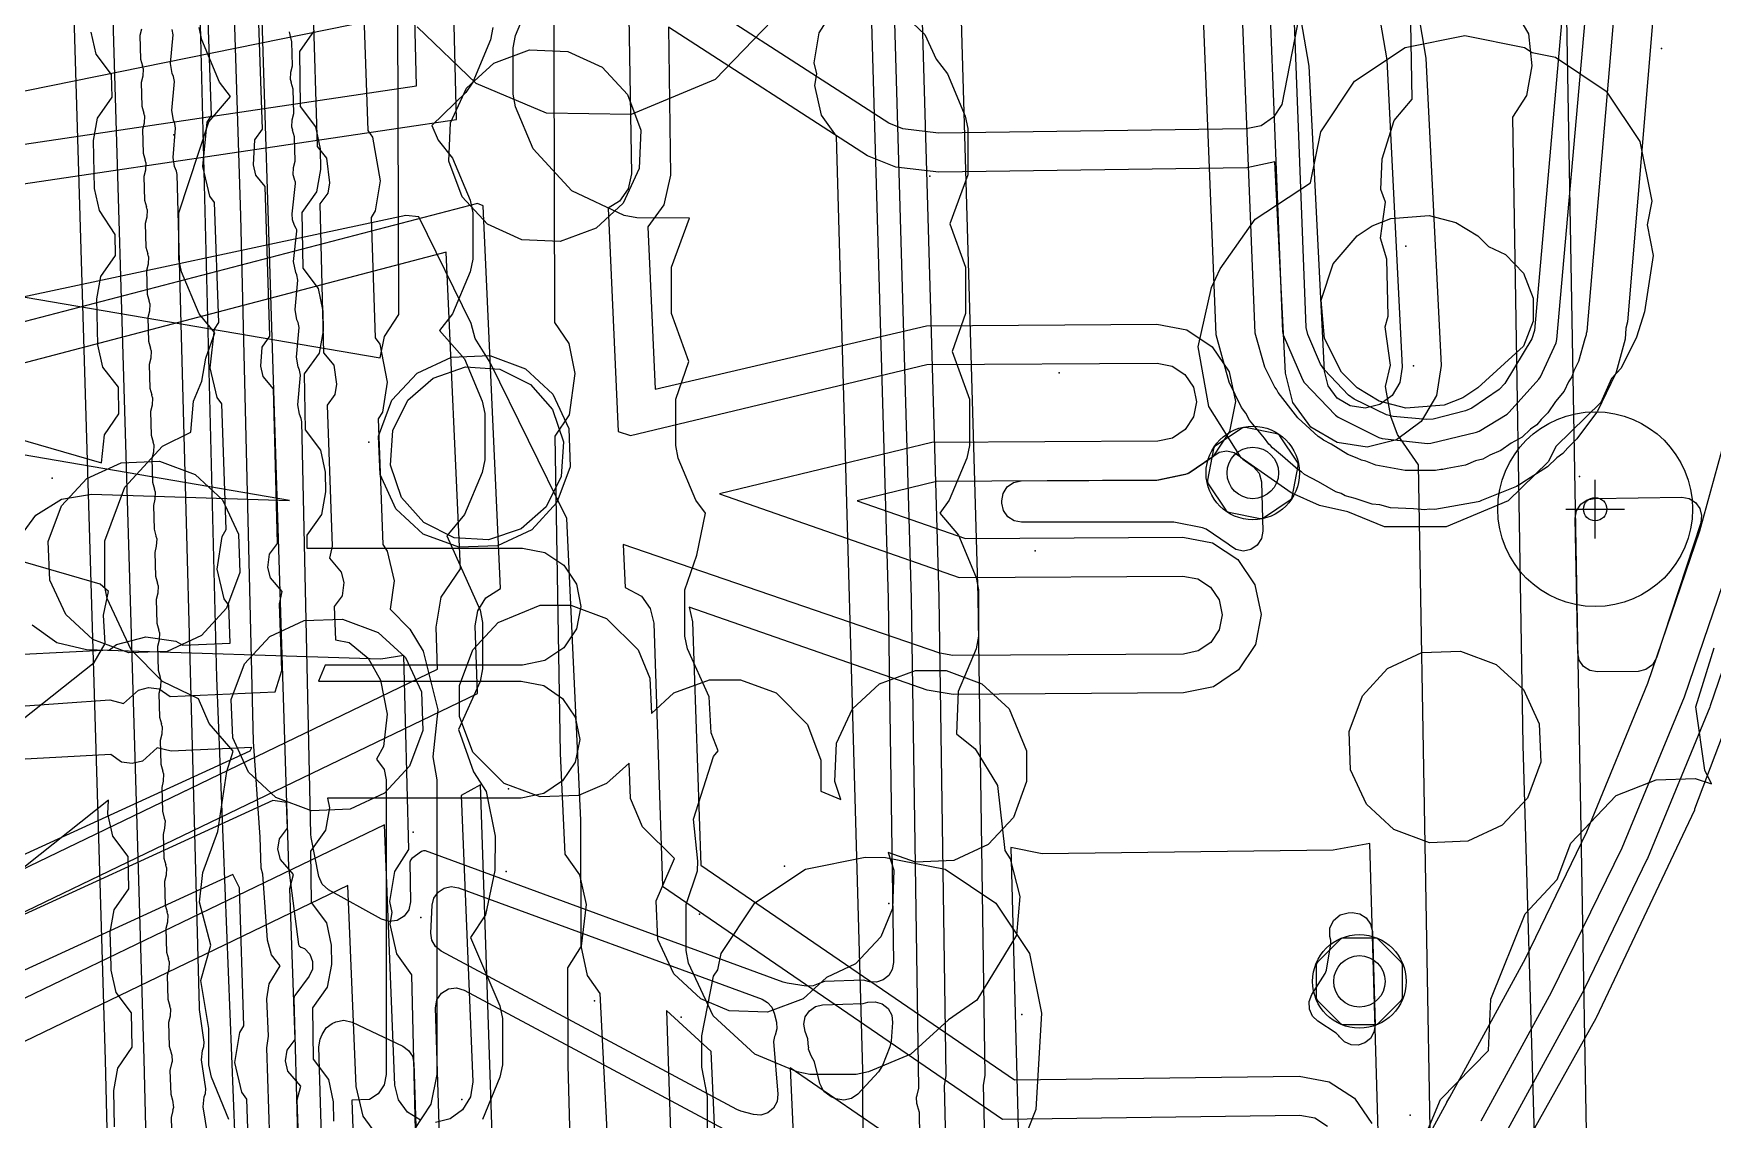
# Model space of a CAD drawing. Header units: metres. Extents: x 17722 to 17999, y 13535 to 15917.
# Drawn here: x 17768.17 to 17811.25, y 15034.01 to 15061.88 of the extents above; entities that cross this region are included whole.
import ezdxf

# ---------------------------------------------------------------- set-up
doc = ezdxf.new("R2010")
doc.units = ezdxf.units.M
for name, color, linetype in [('AI_GREENING_ALLOWED_ZONE', 4, 'Continuous'), ('AI_GREENING_EXCLUSIONS', 1, 'Continuous'), ('AI_GREENING_LAWN', 82, 'Continuous'), ('AI_GREENING_REJECTED', 6, 'Continuous'), ('AI_GREENING_SHRUBS', 92, 'Continuous'), ('AI_GREENING_TREES', 3, 'Continuous')]:
    doc.layers.add(name, color=color, linetype=linetype)

# ---------------------------------------------------------------- blocks, each defined once
blk = doc.blocks.new('AI_TREE')
for p, q in [((0, -0.3), (0, 0.3)), ((-0.3, 0), (0.3, 0))]:
    blk.add_line(p, q)
for radius in [1, 0.12]:
    blk.add_circle((0, 0), radius)
blk = doc.blocks.new('AI_SHRUB')
for radius in [1, 0.55]:
    blk.add_circle((0, 0), radius)

msp = doc.modelspace()

# ---------------------------------------------------------------- linework, layer by layer
at = {"layer": 'AI_GREENING_ALLOWED_ZONE'}
for points in [[(17799.713, 15049.108), (17799.679, 15048.914), (17799.572, 15048.748), (17799.41, 15048.637), (17799.217, 15048.596), (17799.024, 15048.634), (17798.86, 15048.743), (17798.827, 15048.776), (17798.26, 15049.154), (17798.171, 15049.191), (17797.478, 15049.329), (17797.429, 15049.334), (17793.519, 15049.334), (17793.331, 15049.371), (17793.17, 15049.476), (17793.061, 15049.634), (17793.02, 15049.821), (17793.018, 15049.883), (17793.052, 15050.077), (17793.159, 15050.243), (17793.321, 15050.355), (17793.515, 15050.396), (17797, 15050.418), (17797.048, 15050.423), (17797.74, 15050.565), (17797.829, 15050.602), (17798.394, 15050.985), (17798.43, 15051.021), (17798.595, 15051.132), (17798.79, 15051.169), (17798.984, 15051.128), (17799.147, 15051.014), (17799.203, 15050.956), (17799.472, 15050.767), (17799.625, 15050.593), (17799.684, 15050.369), (17799.713, 15049.108)], [(17810.473, 15049.976), (17810.659, 15049.943), (17810.819, 15049.843), (17810.931, 15049.691), (17810.978, 15049.508), (17810.954, 15049.32), (17809.815, 15045.851), (17809.713, 15045.674), (17809.547, 15045.552), (17809.347, 15045.507), (17808.303, 15045.494), (17808.111, 15045.529), (17807.948, 15045.635), (17807.837, 15045.795), (17807.796, 15045.985), (17807.735, 15049.438), (17807.77, 15049.63), (17807.876, 15049.795), (17808.037, 15049.906), (17808.229, 15049.947), (17810.473, 15049.976)], [(17801.129, 15036.527), (17800.991, 15036.661), (17800.913, 15036.838), (17800.909, 15037.031), (17800.977, 15037.211), (17801.316, 15037.753), (17801.35, 15037.843), (17801.462, 15038.516), (17801.459, 15038.613), (17801.439, 15038.7), (17801.437, 15038.919), (17801.529, 15039.117), (17801.697, 15039.257), (17801.909, 15039.312), (17802.01, 15039.316), (17802.203, 15039.284), (17802.369, 15039.181), (17802.483, 15039.021), (17802.527, 15038.831), (17802.597, 15036.425), (17802.569, 15036.244), (17802.478, 15036.086), (17802.336, 15035.971), (17802.163, 15035.914), (17801.981, 15035.924), (17801.814, 15035.998), (17801.685, 15036.127), (17801.664, 15036.157), (17801.595, 15036.225), (17801.129, 15036.527)]]:
    msp.add_lwpolyline(points, close=True, dxfattribs=at)
at = {"layer": 'AI_GREENING_EXCLUSIONS'}
for points in [[(17771.489, 15016.006), (17771.011, 15035.558), (17769.764, 15077.173), (17769.83, 15077.558), (17769.844, 15077.582), (17769.379, 15092.38)], [(17770.489, 15015.977), (17770.011, 15035.528), (17768.765, 15077.145), (17768.843, 15077.572), (17768.381, 15092.29)], [(17807.092, 15086.029), (17808.063, 15030.782)], [(17807.092, 15086.029), (17808.063, 15030.782)], [(17754.992, 15057.117), (17778, 15060.533), (17777.937, 15062.969), (17777.236, 15063.406), (17776.797, 15064.051), (17776.638, 15064.815), (17776.631, 15070.552), (17773.452, 15076.429), (17773.222, 15077.175), (17772.908, 15085.24)], [(17755.062, 15056.116), (17779.022, 15059.674), (17778.916, 15063.821), (17778.263, 15063.906), (17777.937, 15064.119), (17777.717, 15064.442), (17777.638, 15064.824), (17777.585, 15070.891), (17774.331, 15076.905), (17774.216, 15077.278), (17773.907, 15085.279)], [(17805.73, 15083.731), (17805.999, 15067.346), (17806.372, 15066.808), (17806.537, 15066.045), (17806.402, 15064.981), (17806.047, 15064.429), (17806.076, 15062.651), (17806.537, 15061.867), (17806.619, 15061.053), (17806.48, 15060.287), (17806.124, 15059.734), (17806.39, 15043.614), (17806.689, 15033.299)], [(17771.688, 15082.576), (17772.374, 15064.852), (17772.863, 15045.338), (17773.548, 15028.098)], [(17804.062, 15030.832), (17803.711, 15050.806), (17803.174, 15051.583), (17802.997, 15052.05), (17802.867, 15052.82), (17802.993, 15053.365), (17802.857, 15054.352), (17802.935, 15054.624), (17802.896, 15056.086), (17802.736, 15056.623), (17802.861, 15057.548), (17802.741, 15057.878), (17802.776, 15058.658), (17803.089, 15059.648), (17803.545, 15060.192), (17803.151, 15082.622)], [(17804.062, 15030.832), (17803.711, 15050.806), (17803.174, 15051.583), (17802.997, 15052.05), (17802.867, 15052.82), (17802.993, 15053.365), (17802.857, 15054.352), (17802.935, 15054.624), (17802.896, 15056.086), (17802.736, 15056.623), (17802.861, 15057.548), (17802.741, 15057.878), (17802.776, 15058.658), (17803.089, 15059.648), (17803.545, 15060.192), (17803.151, 15082.622)], [(17774.256, 15032.7), (17774.157, 15035.844), (17774.198, 15036.141), (17774.151, 15037.104), (17774.216, 15037.489), (17774.498, 15037.951), (17774.278, 15038.234), (17774.175, 15038.61), (17774.055, 15040.303), (17774.012, 15040.46), (17773.987, 15041.256), (17773.812, 15043.71), (17773.486, 15057.199), (17773.147, 15067.992), (17772.561, 15082.294)], [(17789.459, 15032.905), (17789.447, 15035.275), (17788.772, 15059.245), (17788.391, 15059.782), (17788.217, 15060.543), (17788.268, 15060.845), (17788.204, 15061.124), (17788.333, 15061.894), (17788.688, 15062.462), (17788.646, 15064.078), (17788.265, 15064.615), (17788.091, 15065.376), (17788.142, 15065.678), (17788.078, 15065.957), (17788.207, 15066.727), (17788.562, 15067.295), (17788.258, 15080.826)], [(17790.192, 15080.485), (17790.326, 15077.921), (17790.358, 15077.877), (17790.452, 15077.499), (17790.748, 15069.89), (17790.748, 15069.882), (17790.749, 15069.878), (17791.402, 15047.402), (17791.402, 15047.402), (17791.402, 15047.402), (17791.402, 15047.402), (17791.402, 15047.402), (17791.579, 15035.124), (17791.54, 15034.877), (17791.69, 15028.461)], [(17791.191, 15080.531), (17791.319, 15078.076), (17791.451, 15077.546), (17791.747, 15069.927), (17791.747, 15069.926), (17791.748, 15069.915), (17792.402, 15047.431), (17792.402, 15047.431), (17792.402, 15047.431), (17792.402, 15047.431), (17792.402, 15047.431), (17792.578, 15035.138), (17792.54, 15034.891), (17792.69, 15028.485)], [(17809.858, 15063.908), (17809.073, 15054.482), (17809.035, 15054.313), (17809.011, 15054.035), (17808.806, 15053.284), (17808.784, 15053.185), (17808.772, 15053.161), (17808.761, 15053.123), (17808.306, 15052.189), (17807.777, 15051.472), (17807.54, 15051.249), (17807.419, 15051.1), (17807.26, 15050.985), (17807.021, 15050.761), (17806.39, 15050.358), (17806.3, 15050.293), (17806.267, 15050.279), (17806.224, 15050.252), (17805.324, 15049.89), (17805.279, 15049.871), (17805.277, 15049.871), (17805.245, 15049.858), (17804.133, 15049.664), (17803.981, 15049.669), (17803.872, 15049.652), (17803.586, 15049.683), (17802.995, 15049.704), (17802.721, 15049.778), (17802.52, 15049.799), (17802.086, 15049.947), (17801.827, 15050.016), (17801.724, 15050.07), (17801.586, 15050.117), (17801.147, 15050.372), (17800.789, 15050.56), (17800.706, 15050.629), (17800.619, 15050.679), (17800.221, 15051.032), (17799.961, 15051.248), (17799.917, 15051.301), (17799.874, 15051.339), (17799.76, 15051.492), (17799.377, 15051.957), (17799.281, 15052.133), (17799.281, 15052.133), (17799.168, 15052.283), (17798.848, 15052.926), (17798.522, 15054.149), (17797.588, 15077.514)], [(17809.376, 15069.996), (17808.03, 15054.228), (17808.016, 15054.177), (17808.013, 15054.142), (17807.978, 15054.039), (17807.819, 15053.457), (17807.701, 15053.217), (17807.65, 15053.068), (17807.562, 15052.935), (17807.447, 15052.701), (17807.227, 15052.431), (17807.034, 15052.141), (17806.856, 15051.975), (17806.745, 15051.839), (17806.585, 15051.723), (17806.369, 15051.522), (17806.092, 15051.367), (17805.825, 15051.173), (17805.545, 15051.059), (17805.363, 15050.957), (17805.173, 15050.907), (17804.915, 15050.802), (17804.446, 15050.717), (17804.339, 15050.689), (17804.283, 15050.688), (17804.149, 15050.664), (17803.371, 15050.665), (17802.62, 15050.801), (17802.356, 15050.901), (17802.251, 15050.925), (17802.141, 15050.983), (17801.901, 15051.074), (17801.469, 15051.337), (17801.271, 15051.441), (17801.207, 15051.497), (17801.14, 15051.538), (17800.716, 15051.921), (17800.629, 15051.995), (17800.62, 15052.006), (17800.611, 15052.015), (17800.551, 15052.095), (17800.108, 15052.663), (17800.063, 15052.748), (17800.063, 15052.748), (17800.023, 15052.802), (17799.769, 15053.315), (17799.521, 15054.19), (17798.587, 15077.551)], [(17801.986, 15066.519), (17802.901, 15061.201), (17803.292, 15053.311), (17803.235, 15052.925), (17803.035, 15052.59), (17802.721, 15052.357), (17802.343, 15052.262), (17801.957, 15052.319), (17801.622, 15052.52), (17801.39, 15052.833), (17801.295, 15053.212), (17800.907, 15061.04), (17800.666, 15062.429), (17800.205, 15060.057), (17799.992, 15059.73), (17799.671, 15059.509), (17799.289, 15059.428), (17791.39, 15059.323), (17790.479, 15059.434), (17790.116, 15059.578), (17783.542, 15063.826)], [(17803.168, 15065.557), (17803.9, 15061.25), (17804.291, 15053.36), (17804.177, 15052.588), (17803.776, 15051.919), (17803.149, 15051.453), (17802.392, 15051.264), (17801.62, 15051.378), (17800.951, 15051.779), (17800.486, 15052.405), (17800.296, 15053.162), (17800.027, 15058.582), (17799.302, 15058.428), (17791.403, 15058.324), (17790.299, 15058.45), (17789.573, 15058.738), (17784.463, 15062.04), (17784.517, 15058.243), (17784.341, 15057.482), (17783.936, 15056.917), (17784.124, 15052.748), (17791.084, 15054.38), (17796.999, 15054.418), (17797.765, 15054.27), (17798.417, 15053.841), (17798.855, 15053.195), (17799.012, 15052.43), (17798.864, 15051.664), (17798.435, 15051.012), (17797.789, 15050.575), (17797.024, 15050.418), (17791.342, 15050.382), (17789.304, 15049.888), (17792.088, 15048.918), (17797.659, 15048.953), (17798.425, 15048.806), (17799.077, 15048.376), (17799.514, 15047.73), (17799.671, 15046.966), (17799.524, 15046.199), (17799.094, 15045.548), (17798.448, 15045.11), (17797.684, 15044.953), (17791.769, 15044.916), (17791.098, 15045.027), (17784.995, 15047.153), (17785.083, 15046.776), (17785.289, 15040.537), (17793.342, 15035.02), (17800.65, 15035.117), (17801.417, 15034.975), (17802.071, 15034.55), (17802.514, 15033.907)], [(17781.508, 15064.947), (17781.541, 15054.462), (17781.906, 15053.919), (17782.061, 15053.154), (17781.912, 15052.092), (17781.549, 15051.545), (17781.687, 15043.4), (17781.8, 15040.819), (17782.177, 15040.283), (17782.347, 15039.522), (17782.221, 15038.457), (17781.87, 15037.902), (17781.881, 15035.402), (17782.491, 15012.887)], [(17783.417, 15063.825), (17783.518, 15058.275), (17783.429, 15057.895), (17783.202, 15057.577), (17782.913, 15057.397), (17783.172, 15051.662), (17783.488, 15051.565), (17791.09, 15053.38), (17797.005, 15053.418), (17797.388, 15053.344), (17797.714, 15053.129), (17797.933, 15052.806), (17798.012, 15052.424), (17797.938, 15052.041), (17797.723, 15051.715), (17797.4, 15051.496), (17797.018, 15051.418), (17791.219, 15051.381), (17785.77, 15050.06), (17791.922, 15047.917), (17797.665, 15047.953), (17798.048, 15047.88), (17798.374, 15047.665), (17798.593, 15047.342), (17798.671, 15046.96), (17798.597, 15046.576), (17798.383, 15046.251), (17798.06, 15046.032), (17797.677, 15045.953), (17791.762, 15045.916), (17791.427, 15045.972), (17783.302, 15048.764), (17783.352, 15047.66), (17783.767, 15047.44), (17783.994, 15047.123), (17784.083, 15046.743), (17784.306, 15039.999), (17793.038, 15034.016), (17800.663, 15034.117), (17801.047, 15034.046), (17801.374, 15033.833)], [(17766.502, 15044.52), (17770.123, 15044.774), (17770.48, 15044.685), (17770.858, 15045.027), (17771.122, 15045.095), (17771.393, 15045.056), (17771.671, 15044.86), (17774.373, 15044.981), (17774.542, 15045.529), (17774.481, 15047.244), (17774.55, 15047.554), (17774.245, 15047.91), (17774.183, 15048.175), (17774.224, 15048.518), (17774.426, 15048.793), (17774.324, 15052.76), (17774.061, 15053.077), (17773.998, 15053.343), (17774.034, 15053.832), (17774.236, 15054.107), (17774.115, 15057.951), (17773.877, 15058.245), (17773.814, 15058.511), (17773.845, 15059.147), (17774.047, 15059.421), (17773.915, 15063.134)], [(17766.695, 15045.886), (17770.114, 15046.063), (17770.294, 15046.199), (17771.05, 15046.393), (17771.823, 15046.283), (17772.003, 15046.177), (17773.216, 15046.231), (17773.183, 15047.203), (17773.063, 15047.37), (17772.883, 15048.129), (17773.006, 15048.973), (17773.112, 15049.145), (17772.997, 15052.373), (17772.879, 15052.537), (17772.699, 15053.297), (17772.816, 15054.287), (17772.923, 15054.46), (17772.813, 15057.541), (17772.694, 15057.705), (17772.515, 15058.465), (17772.627, 15059.601), (17772.734, 15059.774), (17772.629, 15062.709)], [(17775.332, 15062.674), (17775.448, 15058.976), (17775.686, 15058.682), (17775.762, 15058.05), (17775.718, 15057.781), (17775.516, 15057.506), (17775.612, 15053.686), (17775.875, 15053.368), (17775.946, 15052.882), (17775.902, 15052.613), (17775.7, 15052.338), (17775.829, 15048.719), (17775.761, 15048.41), (17776.065, 15048.053), (17776.128, 15047.788), (17776.087, 15047.445), (17775.885, 15047.17), (17775.915, 15046.313), (17776.266, 15046.245), (17776.756, 15045.845), (17777.074, 15045.278), (17777.246, 15044.405), (17777.145, 15043.581), (17776.967, 15043.251), (17777.166, 15042.992), (17777.219, 15042.725), (17777.219, 15035.164), (17777.166, 15034.896), (17777.014, 15034.669), (17776.787, 15034.517), (17776.336, 15034.501), (17776.474, 15030.629)], [(17789.819, 15063.013), (17791.043, 15061.855), (17791.336, 15061.218), (17791.625, 15060.843), (17792.078, 15059.76), (17792.143, 15059.438), (17792.143, 15058.25), (17791.686, 15056.991), (17792.082, 15055.878), (17792.082, 15054.69), (17791.745, 15053.718), (17792.188, 15052.492), (17792.188, 15051.305), (17792.123, 15050.982), (17791.67, 15049.899), (17791.429, 15049.572), (17791.905, 15049.003), (17792.358, 15047.919), (17792.423, 15047.597), (17792.423, 15046.41), (17792.358, 15046.087), (17791.899, 15044.995), (17791.857, 15043.902), (17792.333, 15043.522), (17792.908, 15042.575), (17793.095, 15040.91), (17793.235, 15040.697), (17793.478, 15039.732), (17793.393, 15038.741), (17792.379, 15037.067), (17791.646, 15036.562), (17790.681, 15035.683), (17789.598, 15035.23), (17789.276, 15035.165), (17788.088, 15035.165), (17787.766, 15035.23), (17786.682, 15035.683), (17785.609, 15036.671), (17784.978, 15038.018), (17784.913, 15038.34), (17784.913, 15039.528), (17785.204, 15040.391), (17785.214, 15040.634), (17785.105, 15041.716), (17785.619, 15043.321), (17785.736, 15043.47), (17785.561, 15043.93), (17785.506, 15044.851), (17784.95, 15046.087), (17784.885, 15046.41), (17784.885, 15047.597), (17785.187, 15048.486), (17785.415, 15049.567), (17785.168, 15049.899), (17784.715, 15050.982), (17784.65, 15051.305), (17784.65, 15052.492), (17784.987, 15053.464), (17784.543, 15054.69), (17784.543, 15055.878), (17785.001, 15057.137), (17783.649, 15057.146), (17783.326, 15057.211), (17781.979, 15057.842), (17780.992, 15058.916), (17780.538, 15059.999), (17780.473, 15060.322), (17780.473, 15061.509), (17780.538, 15061.831), (17780.992, 15062.915)], [(17766.594, 15055.345), (17777.066, 15053.554), (17777.172, 15054.105), (17777.541, 15054.665), (17777.521, 15062.344), (17766.797, 15060.166)], [(17776.645, 15062.321), (17776.75, 15059.387), (17776.869, 15059.222), (17777.061, 15058.096), (17776.936, 15057.326), (17776.829, 15057.154), (17776.939, 15054.072), (17777.058, 15053.908), (17777.245, 15052.929), (17777.12, 15052.158), (17777.014, 15051.986), (17777.128, 15048.76), (17777.247, 15048.593), (17777.427, 15047.834), (17777.323, 15047.101), (17777.823, 15046.588), (17778.167, 15046.024), (17778.541, 15044.518), (17778.417, 15043.31), (17778.519, 15042.725), (17778.519, 15035.164), (17778.367, 15034.399), (17777.934, 15033.75)], [(17787.122, 15062.209), (17785.665, 15060.7), (17783.505, 15059.798), (17781.332, 15059.837), (17779.526, 15060.593), (17778.017, 15062.05)], [(17766.391, 15051.88), (17769.916, 15050.856), (17769.986, 15051.578), (17770.36, 15052.114), (17770.345, 15052.8), (17769.948, 15053.318), (17769.821, 15053.889), (17769.795, 15055.065), (17769.897, 15055.642), (17770.271, 15056.177), (17770.259, 15056.723), (17769.859, 15057.332), (17769.733, 15057.903), (17769.706, 15059.129), (17769.807, 15059.705), (17770.182, 15060.241), (17770.169, 15060.827), (17769.771, 15061.345), (17769.645, 15061.917)], [(17773.184, 15034.005), (17772.731, 15035.089), (17772.666, 15035.411), (17772.666, 15035.411), (17772.666, 15036.339), (17772.464, 15037.572), (17772.719, 15038.484), (17772.429, 15039.582), (17772.516, 15040.347), (17772.895, 15041.398), (17773.132, 15042.938), (17773.29, 15043.461), (17772.671, 15044.166), (17772.405, 15044.803), (17771.48, 15045.25), (17770.67, 15046.061), (17770.056, 15047.382), (17769.997, 15047.674), (17769.997, 15048.862), (17770.509, 15050.237), (17771.48, 15051.286), (17772.208, 15051.651), (17772.273, 15052.445), (17772.487, 15052.957), (17772.586, 15053.546), (17772.82, 15054.196), (17772.42, 15054.683), (17771.966, 15055.766), (17771.901, 15056.088), (17771.901, 15057.276), (17772.666, 15059.609), (17773.219, 15060.261), (17772.937, 15060.629), (17772.483, 15061.713), (17772.418, 15062.035)], [(17775.367, 15061.953), (17774.99, 15061.42), (17775.011, 15060.008), (17775.405, 15059.487), (17775.528, 15058.915), (17775.536, 15058.39), (17775.431, 15057.814), (17775.053, 15057.281), (17775.075, 15055.859), (17775.469, 15055.338), (17775.592, 15054.751), (17775.6, 15054.251), (17775.494, 15053.675), (17775.116, 15053.142), (17775.138, 15051.71), (17775.532, 15051.189), (17775.655, 15050.617), (17775.663, 15050.112), (17775.558, 15049.536), (17775.18, 15049.003), (17775.185, 15048.67), (17780.715, 15048.67), (17781.289, 15048.556), (17781.775, 15048.23), (17782.101, 15047.744), (17782.215, 15047.17), (17782.101, 15046.596), (17781.775, 15046.109), (17781.289, 15045.784), (17780.715, 15045.67), (17775.652, 15045.67), (17775.484, 15045.255), (17780.686, 15045.255), (17781.26, 15045.141), (17781.747, 15044.815), (17782.072, 15044.329), (17782.186, 15043.755), (17782.072, 15043.181), (17781.747, 15042.694), (17781.26, 15042.369), (17780.686, 15042.255), (17775.714, 15042.255), (17775.766, 15042.003), (17775.659, 15041.428), (17775.28, 15040.896), (17775.295, 15039.577), (17775.688, 15039.054), (17775.809, 15038.481), (17775.815, 15037.981), (17775.707, 15037.406), (17775.328, 15036.874), (17775.344, 15035.555), (17775.736, 15035.032), (17775.857, 15034.46), (17775.863, 15033.96)], [(17779.956, 15062.035), (17779.891, 15061.713), (17779.438, 15060.629), (17779.261, 15060.366), (17778.391, 15059.515), (17778.55, 15059.138), (17778.921, 15058.682), (17779.374, 15057.598), (17779.439, 15057.276), (17779.439, 15056.088), (17779.374, 15055.766), (17778.921, 15054.683), (17778.583, 15054.259), (17779.228, 15053.529), (17779.681, 15052.445), (17779.746, 15052.123), (17779.746, 15050.936), (17779.681, 15050.613), (17779.228, 15049.53), (17778.774, 15048.99), (17779.626, 15047.081), (17779.691, 15046.759), (17779.691, 15045.571), (17779.626, 15045.249), (17779.072, 15044.017), (17779.46, 15042.925), (17779.788, 15042.428), (17780.011, 15041.274), (17780.004, 15040.399), (17779.769, 15039.255), (17779.378, 15038.677), (17780.139, 15036.921), (17780.204, 15036.598), (17780.204, 15035.411), (17780.139, 15035.089), (17779.686, 15034.005)], [(17765.851, 15038.337), (17779.56, 15044.943), (17779.503, 15046.679), (17779.566, 15047.064), (17779.772, 15047.395), (17780.15, 15047.637), (17779.708, 15057.453), (17779.558, 15057.512), (17766.175, 15054.029)], [(17783.598, 15019.747), (17782.707, 15037.238), (17782.384, 15037.704), (17782.22, 15038.466), (17782.217, 15041.691), (17781.85, 15049.431), (17779.887, 15053.439), (17779.502, 15054.048), (17779.397, 15054.44), (17778.058, 15057.172), (17777.72, 15057.209), (17766.957, 15054.918)], [(17765.616, 15039.334), (17778.539, 15045.561), (17778.503, 15046.646), (17778.63, 15047.416), (17779.126, 15048.139), (17778.76, 15056.268), (17766.67, 15053.095)], [(17803.774, 15033.223), (17804.439, 15034.441), (17804.442, 15034.448), (17804.516, 15034.582), (17806.458, 15038.138), (17808.029, 15041.385), (17809.599, 15045.204), (17810.935, 15049.112), (17811.682, 15051.853)], [(17767.769, 15048.884), (17768.224, 15049.519), (17768.886, 15049.931), (17769.656, 15050.059), (17774.733, 15049.895), (17766.1, 15051.371)], [(17765.447, 15042.348), (17769.725, 15045.733), (17770.009, 15046.223), (17769.967, 15046.946), (17770.093, 15047.558), (17769.881, 15047.743), (17765.769, 15048.937)], [(17805.322, 15033.975), (17807.123, 15037.27), (17808.942, 15040.977), (17810.535, 15044.852), (17811.891, 15048.819)], [(17778.05, 15030.456), (17777.874, 15037.718), (17777.494, 15038.256), (17777.321, 15039.017), (17777.373, 15039.319), (17777.309, 15039.598), (17777.439, 15040.367), (17777.796, 15040.935), (17777.675, 15045.914), (17777.085, 15045.817), (17769.527, 15046.061), (17768.767, 15046.238), (17768.132, 15046.692)], [(17803.385, 15032.387), (17804.275, 15034.519), (17805.506, 15035.781), (17805.571, 15037.098), (17806.448, 15039.282), (17807.273, 15040.169), (17807.624, 15041.098), (17808.785, 15042.32), (17809.814, 15042.727), (17810.809, 15042.754), (17811.227, 15042.622), (17811.061, 15042.97), (17810.825, 15044.599), (17811.298, 15046.113)], [(17765.712, 15039.795), (17773.726, 15043.466), (17773.766, 15043.553), (17771.698, 15043.459), (17771.342, 15043.549), (17770.964, 15043.207), (17770.7, 15043.139), (17770.429, 15043.177), (17770.151, 15043.374), (17766.844, 15043.191)], [(17781.8, 14977.696), (17779.638, 15042.595), (17779.145, 15042.326), (17779.442, 15034.97), (17779.381, 15034.584), (17779.178, 15034.251), (17778.862, 15034.022), (17778.483, 15033.93)], [(17775.073, 15030.629), (17774.935, 15034.508), (17775.031, 15034.863), (17774.697, 15035.247), (17774.634, 15035.513), (17774.678, 15035.783), (17774.88, 15036.057), (17774.742, 15039.936), (17774.838, 15040.291), (17774.503, 15040.675), (17774.441, 15040.941), (17774.484, 15041.211), (17774.686, 15041.485), (17774.663, 15042.138), (17774.309, 15042.193), (17766.161, 15038.461)], [(17770.246, 15033.822), (17770.226, 15034.748), (17770.327, 15035.324), (17770.702, 15035.859), (17770.682, 15036.746), (17770.285, 15037.264), (17770.159, 15037.836), (17770.148, 15038.311), (17770.138, 15038.811), (17770.239, 15039.388), (17770.614, 15039.923), (17770.596, 15040.759), (17770.199, 15041.278), (17770.072, 15041.849), (17770.094, 15042.199), (17766.908, 15039.678)], [(17778.098, 15033.991), (17777.765, 15034.194), (17777.535, 15034.51), (17777.444, 15034.889), (17777.174, 15041.573), (17766.52, 15036.439)], [(17802.685, 15033.396), (17802.461, 15041.087), (17801.523, 15040.921), (17794.054, 15040.822), (17793.25, 15040.988), (17793.464, 15032.796)], [(17773.76, 15030.982), (17773.646, 15034.525), (17773.514, 15034.707), (17773.335, 15035.467), (17773.46, 15036.237), (17773.566, 15036.41), (17773.452, 15039.953), (17773.283, 15040.293), (17766.659, 15037.26)], [(17777.087, 15033.459), (17776.627, 15034.09), (17776.444, 15034.849), (17776.236, 15040.011), (17766.954, 15035.538)], [(17785.903, 15028.231), (17785.561, 15035.752), (17784.412, 15036.803), (17784.963, 15020.147)], [(17792.169, 15032.187), (17787.582, 15035.33), (17787.901, 15028.322)]]:
    msp.add_lwpolyline(points, dxfattribs=at)
for points in [[(17798.402, 15055.363), (17798.618, 15055.838), (17799.516, 15057.115), (17800.94, 15058.043), (17801.201, 15059.358), (17802.069, 15060.655), (17803.366, 15061.523), (17804.897, 15061.827), (17806.428, 15061.523), (17806.627, 15061.389), (17807.23, 15061.27), (17808.527, 15060.402), (17809.395, 15059.105), (17809.699, 15057.574), (17809.578, 15056.966), (17809.735, 15056.178), (17809.514, 15054.737), (17809.302, 15054.082), (17808.909, 15053.292), (17808.66, 15053.025), (17808.388, 15052.412), (17807.245, 15051.29), (17807.035, 15050.884), (17806.012, 15049.883), (17804.417, 15049.22), (17802.842, 15049.22), (17801.897, 15049.599), (17801.173, 15049.761), (17800.439, 15050.086), (17799.163, 15050.984), (17798.327, 15052.302), (17798.06, 15053.84), (17798.402, 15055.363)], [(17783.409, 15060.313), (17783.75, 15059.396), (17783.711, 15058.41), (17783.302, 15057.528), (17782.603, 15056.881), (17781.686, 15056.54), (17780.7, 15056.579), (17779.818, 15056.988), (17779.171, 15057.687), (17778.83, 15058.604), (17778.869, 15059.59), (17779.278, 15060.472), (17779.977, 15061.119), (17780.894, 15061.46), (17781.88, 15061.421), (17782.762, 15061.012), (17783.409, 15060.313)], [(17806.404, 15053.854), (17805.232, 15052.785), (17804.848, 15052.528), (17804.373, 15052.344), (17803.39, 15052.266), (17802.701, 15052.444), (17802.141, 15052.785), (17801.736, 15053.191), (17801.295, 15054.05), (17801.216, 15055.033), (17801.522, 15055.964), (17802.141, 15056.687), (17802.526, 15056.944), (17803.001, 15057.128), (17803.984, 15057.207), (17804.672, 15057.028), (17805.232, 15056.687), (17805.504, 15056.415), (17805.945, 15056.211), (17806.404, 15055.726), (17806.65, 15055.087), (17806.65, 15054.493), (17806.404, 15053.854)], [(17780.795, 15053.271), (17781.494, 15052.624), (17781.903, 15051.743), (17781.942, 15050.756), (17781.601, 15049.84), (17780.954, 15049.14), (17780.072, 15048.731), (17779.086, 15048.692), (17778.169, 15049.033), (17777.47, 15049.681), (17777.061, 15050.562), (17777.022, 15051.548), (17777.363, 15052.465), (17778.01, 15053.164), (17778.892, 15053.573), (17779.878, 15053.613), (17780.795, 15053.271)], [(17780.919, 15052.874), (17781.485, 15052.23), (17781.77, 15051.397), (17781.711, 15050.511), (17781.324, 15049.731), (17780.68, 15049.165), (17779.847, 15048.88), (17778.961, 15048.939), (17778.181, 15049.326), (17777.615, 15049.97), (17777.33, 15050.803), (17777.389, 15051.689), (17777.776, 15052.469), (17778.42, 15053.035), (17779.253, 15053.32), (17780.139, 15053.261), (17780.919, 15052.874)], [(17773.017, 15049.913), (17773.427, 15049.032), (17773.466, 15048.046), (17773.124, 15047.129), (17772.477, 15046.43), (17771.596, 15046.021), (17770.61, 15045.981), (17769.693, 15046.323), (17768.994, 15046.97), (17768.584, 15047.851), (17768.545, 15048.838), (17768.886, 15049.755), (17769.534, 15050.454), (17770.415, 15050.863), (17771.401, 15050.902), (17772.318, 15050.561), (17773.017, 15049.913)], [(17782.153, 15042.325), (17781.167, 15042.285), (17780.25, 15042.627), (17779.444, 15043.433), (17779.103, 15044.35), (17779.103, 15045.142), (17779.444, 15046.058), (17780.091, 15046.758), (17781.167, 15047.206), (17781.959, 15047.206), (17782.876, 15046.865), (17783.682, 15046.058), (17783.984, 15045.336), (17784.023, 15044.429), (17784.599, 15044.953), (17785.516, 15045.294), (17786.308, 15045.294), (17787.225, 15044.953), (17788.031, 15044.147), (17788.372, 15043.23), (17788.371, 15042.433), (17788.883, 15042.221), (17788.735, 15042.677), (17788.774, 15043.663), (17789.183, 15044.545), (17789.882, 15045.192), (17790.799, 15045.533), (17791.591, 15045.533), (17792.508, 15045.192), (17793.207, 15044.545), (17793.655, 15043.469), (17793.655, 15042.677), (17793.314, 15041.76), (17792.667, 15041.061), (17791.785, 15040.652), (17790.799, 15040.613), (17790.102, 15040.862), (17790.25, 15040.406), (17790.211, 15039.42), (17789.909, 15038.697), (17789.262, 15037.998), (17788.521, 15037.648), (17787.923, 15037.101), (17787.006, 15036.76), (17786.02, 15036.799), (17785.297, 15037.101), (17784.598, 15037.748), (17784.189, 15038.63), (17784.15, 15039.616), (17784.615, 15040.708), (17783.793, 15041.521), (17783.491, 15042.244), (17783.452, 15043.151), (17782.876, 15042.627), (17782.153, 15042.325)], [(17777.712, 15045.862), (17778.121, 15044.98), (17778.16, 15043.994), (17777.819, 15043.077), (17777.172, 15042.378), (17776.29, 15041.969), (17775.304, 15041.93), (17774.387, 15042.271), (17773.688, 15042.918), (17773.279, 15043.8), (17773.24, 15044.786), (17773.581, 15045.703), (17774.228, 15046.402), (17775.11, 15046.811), (17776.096, 15046.85), (17777.013, 15046.509), (17777.712, 15045.862)], [(17806.402, 15045.041), (17806.811, 15044.159), (17806.85, 15043.173), (17806.509, 15042.256), (17805.862, 15041.557), (17804.98, 15041.148), (17803.994, 15041.109), (17803.077, 15041.45), (17802.378, 15042.097), (17801.969, 15042.979), (17801.93, 15043.965), (17802.271, 15044.882), (17802.918, 15045.581), (17803.8, 15045.99), (17804.786, 15046.029), (17805.703, 15045.688), (17806.402, 15045.041)], [(17785.816, 15038.269), (17786.683, 15039.567), (17787.981, 15040.434), (17789.512, 15040.738), (17790.034, 15040.733), (17791.564, 15040.429), (17792.862, 15039.562), (17793.729, 15038.264), (17794.034, 15036.733), (17793.887, 15034.266), (17793.087, 15032.235), (17791.9, 15031.048), (17790.378, 15030.428), (17788.717, 15030.444), (17787.208, 15031.091), (17786.085, 15032.235), (17785.465, 15033.757), (17785.465, 15034.6), (17785.316, 15035.35), (17785.316, 15036.152), (17785.62, 15037.683), (17785.733, 15037.851), (17785.816, 15038.269)]]:
    msp.add_lwpolyline(points, close=True, dxfattribs=at)
at = {"layer": 'AI_GREENING_LAWN'}
for points in [[(17790.915, 15033.575), (17790.901, 15034.185), (17790.852, 15034.361), (17790.855, 15034.362), (17790.836, 15034.414), (17790.832, 15034.578), (17790.849, 15034.633), (17790.846, 15034.634), (17790.887, 15034.808), (17790.703, 15047.376), (17790.703, 15047.379), (17790.049, 15069.851), (17790.049, 15069.855), (17788.923, 15095.042)], [(17807.228, 15092.246), (17808.078, 15070.118), (17808.077, 15070.055), (17806.689, 15054.258), (17806.619, 15054.044), (17805.926, 15052.894), (17805.778, 15052.738), (17805.077, 15052.265), (17804.92, 15052.194), (17804.086, 15051.982), (17803.916, 15051.968), (17803.061, 15052.048), (17802.891, 15052.096), (17802.061, 15052.495), (17801.916, 15052.6), (17801.296, 15053.25), (17801.2, 15053.395), (17800.869, 15054.153), (17800.828, 15054.334), (17799.267, 15095.211)], [(17773.447, 15079.072), (17773.414, 15078.986), (17773.4, 15078.863), (17773.519, 15078.023), (17773.497, 15077.792), (17773.46, 15077.684), (17773.449, 15077.571), (17773.571, 15076.687), (17773.575, 15076.634), (17774.711, 15040.494), (17774.713, 15040.47), (17774.97, 15038.498), (17774.982, 15038.46), (17775.025, 15038.433), (17775.121, 15038.392), (17775.258, 15038.249), (17775.33, 15038.064), (17775.323, 15037.866), (17775.24, 15037.685), (17774.875, 15037.187), (17774.857, 15037.152), (17774.852, 15037.113), (17775.038, 15030.099)], [(17799.859, 15063.413), (17800.221, 15054.234), (17800.241, 15054.147), (17800.731, 15052.996), (17800.78, 15052.922), (17801.584, 15052.082), (17801.653, 15052.032), (17802.694, 15051.513), (17802.777, 15051.488), (17803.942, 15051.357), (17804.029, 15051.362), (17805.199, 15051.647), (17805.27, 15051.676), (17805.984, 15052.113), (17806.039, 15052.159), (17806.803, 15053.006), (17806.845, 15053.07), (17807.24, 15053.94), (17807.261, 15054.021), (17808.678, 15070.039)], [(17789.449, 15069.845), (17790.103, 15047.37), (17790.103, 15047.363), (17790.237, 15038.035), (17790.206, 15037.856), (17790.114, 15037.7), (17789.973, 15037.587), (17789.8, 15037.532), (17789.619, 15037.542), (17789.464, 15037.579), (17788.471, 15037.546), (17788.345, 15037.507), (17788.18, 15037.438), (17787.999, 15037.432), (17787.506, 15037.506), (17787.408, 15037.531), (17778.229, 15040.898), (17778.173, 15040.904), (17778.121, 15040.883), (17777.876, 15040.705), (17777.841, 15040.663), (17777.829, 15040.61), (17777.84, 15039.594), (17777.799, 15039.391), (17777.68, 15039.222), (17777.502, 15039.115), (17777.296, 15039.09), (17777.098, 15039.151), (17775.737, 15039.902), (17775.574, 15040.046), (17775.488, 15040.246), (17775.296, 15041.245), (17775.287, 15041.329), (17775.057, 15051.908), (17775.038, 15051.999), (17774.991, 15052.11), (17774.953, 15052.347), (17775.018, 15053.113), (17774.997, 15053.236), (17774.959, 15053.32), (17774.916, 15053.572), (17774.986, 15054.331), (17774.962, 15054.46), (17774.928, 15054.531), (17774.88, 15054.797), (17774.953, 15055.549), (17774.926, 15055.685), (17774.897, 15055.742), (17774.843, 15056.023), (17774.923, 15056.805), (17774.922, 15056.842), (17774.909, 15056.876), (17774.866, 15056.953), (17774.814, 15057.096), (17774.807, 15057.249), (17774.891, 15058.026), (17774.889, 15058.063), (17774.862, 15058.136), (17774.868, 15058.138), (17774.829, 15058.253), (17774.839, 15058.443), (17774.88, 15058.603), (17774.864, 15059.225), (17774.815, 15059.401), (17774.822, 15059.402), (17774.797, 15059.475), (17774.807, 15059.665), (17774.847, 15059.825), (17774.832, 15060.446), (17774.783, 15060.622), (17774.789, 15060.624), (17774.765, 15060.697), (17774.775, 15060.887), (17774.815, 15061.047), (17774.8, 15061.668), (17774.751, 15061.844), (17774.757, 15061.846), (17774.733, 15061.919)], [(17770.94, 15061.987), (17770.9, 15061.827), (17770.916, 15061.221), (17770.966, 15061.045), (17770.959, 15061.043), (17770.984, 15060.97), (17770.974, 15060.781), (17770.934, 15060.62), (17770.95, 15060.014), (17771, 15059.838), (17770.993, 15059.837), (17771.018, 15059.764), (17771.008, 15059.574), (17770.968, 15059.414), (17770.984, 15058.808), (17771.034, 15058.632), (17771.027, 15058.63), (17771.052, 15058.558), (17771.042, 15058.368), (17771.002, 15058.208), (17771.018, 15057.602), (17771.068, 15057.426), (17771.062, 15057.424), (17771.086, 15057.352), (17771.076, 15057.162), (17771.037, 15057.001), (17771.052, 15056.396), (17771.102, 15056.22), (17771.096, 15056.218), (17771.12, 15056.145), (17771.11, 15055.955), (17771.071, 15055.795), (17771.087, 15055.189), (17771.136, 15055.013), (17771.13, 15055.012), (17771.155, 15054.939), (17771.145, 15054.749), (17771.105, 15054.589), (17771.121, 15053.983), (17771.17, 15053.807), (17771.164, 15053.805), (17771.189, 15053.733), (17771.179, 15053.543), (17771.139, 15053.383), (17771.155, 15052.777), (17771.204, 15052.601), (17771.198, 15052.599), (17771.223, 15052.526), (17771.213, 15052.337), (17771.173, 15052.176), (17771.189, 15051.57), (17771.238, 15051.394), (17771.232, 15051.393), (17771.257, 15051.32), (17771.247, 15051.13), (17771.207, 15050.97), (17771.224, 15050.364), (17771.274, 15050.188), (17771.267, 15050.186), (17771.292, 15050.114), (17771.283, 15049.924), (17771.243, 15049.763), (17771.26, 15049.158), (17771.309, 15048.982), (17771.303, 15048.98), (17771.328, 15048.907), (17771.318, 15048.718), (17771.279, 15048.557), (17771.295, 15047.951), (17771.345, 15047.775), (17771.339, 15047.774), (17771.364, 15047.701), (17771.354, 15047.511), (17771.314, 15047.351), (17771.331, 15046.745), (17771.381, 15046.569), (17771.374, 15046.567), (17771.399, 15046.495), (17771.39, 15046.305), (17771.35, 15046.145), (17771.367, 15045.539), (17771.416, 15045.363), (17771.41, 15045.361), (17771.435, 15045.289), (17771.425, 15045.099), (17771.386, 15044.938), (17771.402, 15044.333), (17771.452, 15044.157), (17771.446, 15044.155), (17771.471, 15044.082), (17771.461, 15043.893), (17771.421, 15043.732), (17771.438, 15043.126), (17771.488, 15042.95), (17771.481, 15042.949), (17771.506, 15042.876), (17771.497, 15042.686), (17771.457, 15042.526), (17771.474, 15041.92), (17771.523, 15041.744), (17771.517, 15041.742), (17771.542, 15041.67), (17771.532, 15041.48), (17771.493, 15041.32), (17771.509, 15040.714), (17771.559, 15040.538), (17771.553, 15040.536), (17771.578, 15040.464), (17771.568, 15040.274), (17771.528, 15040.114), (17771.545, 15039.508), (17771.595, 15039.332), (17771.588, 15039.33), (17771.613, 15039.257), (17771.604, 15039.068), (17771.564, 15038.907), (17771.581, 15038.301), (17771.63, 15038.126), (17771.624, 15038.124), (17771.649, 15038.051), (17771.639, 15037.861), (17771.6, 15037.701), (17771.616, 15037.095), (17771.666, 15036.919), (17771.66, 15036.918), (17771.685, 15036.845), (17771.675, 15036.655), (17771.635, 15036.495), (17771.652, 15035.889), (17771.702, 15035.713), (17771.699, 15035.712), (17771.719, 15035.66), (17771.723, 15035.497), (17771.707, 15035.443), (17771.709, 15035.443), (17771.67, 15035.265), (17771.688, 15034.66), (17771.737, 15034.502), (17771.757, 15034.313), (17771.736, 15034.239), (17771.743, 15034.238), (17771.703, 15034.059), (17771.72, 15033.454)], [(17772.637, 15033.597), (17772.52, 15034.33), (17772.548, 15034.588), (17772.58, 15034.671), (17772.593, 15034.796), (17772.481, 15035.537), (17772.504, 15035.779), (17772.538, 15035.878), (17772.55, 15035.995), (17772.428, 15036.83), (17772.423, 15036.888), (17771.855, 15058.258), (17771.836, 15058.347), (17771.788, 15058.462), (17771.752, 15058.695), (17771.815, 15059.446), (17771.795, 15059.566), (17771.756, 15059.656), (17771.715, 15059.902), (17771.782, 15060.646), (17771.76, 15060.772), (17771.723, 15060.851), (17771.679, 15061.108), (17771.749, 15061.847), (17771.724, 15061.978)], [(17812.554, 15048.593), (17811.195, 15044.62), (17811.185, 15044.591), (17809.587, 15040.705), (17809.575, 15040.678), (17807.974, 15037.367), (17807.962, 15037.345), (17805.3, 15032.472)], [(17806.371, 15033.213), (17808.271, 15036.604), (17808.271, 15036.604), (17808.278, 15036.62), (17810.799, 15041.957), (17810.807, 15041.976), (17812.557, 15046.61)], [(17780.147, 14983.981), (17778.484, 15036.872), (17778.521, 15037.077), (17778.638, 15037.249), (17778.815, 15037.358), (17779.021, 15037.387), (17779.22, 15037.329), (17786, 15033.697)], [(17776.104, 15015.311), (17775.493, 15035.873), (17775.525, 15036.065), (17775.573, 15036.191), (17775.676, 15036.355), (17775.834, 15036.468), (17775.922, 15036.509), (17776.133, 15036.553), (17776.343, 15036.505), (17777.643, 15035.887), (17777.791, 15035.781), (17777.791, 15035.781), (17777.89, 15035.629), (17777.929, 15035.452), (17778.558, 15015.413)]]:
    msp.add_lwpolyline(points, dxfattribs=at)
for points in [[(17800.416, 15049.906), (17800.449, 15049.939), (17800.466, 15049.982), (17800.626, 15050.786), (17800.626, 15050.833), (17800.609, 15050.875), (17800.153, 15051.557), (17800.12, 15051.59), (17800.077, 15051.608), (17799.273, 15051.768), (17799.227, 15051.768), (17799.184, 15051.75), (17798.502, 15051.294), (17798.469, 15051.262), (17798.452, 15051.219), (17798.292, 15050.415), (17798.292, 15050.368), (17798.309, 15050.325), (17798.765, 15049.644), (17798.798, 15049.611), (17798.841, 15049.593), (17799.645, 15049.433), (17799.691, 15049.433), (17799.734, 15049.451), (17800.416, 15049.906)], [(17787.178, 15036.739), (17787.234, 15036.504), (17787.245, 15036.333), (17787.197, 15036.168), (17787.181, 15036.135), (17787.157, 15036.007), (17787.272, 15034.655), (17787.252, 15034.465), (17787.161, 15034.296), (17787.014, 15034.174), (17786.832, 15034.116), (17786.641, 15034.131), (17786.318, 15034.22), (17786.215, 15034.261), (17778.629, 15038.326), (17778.484, 15038.443), (17778.392, 15038.605), (17778.366, 15038.789), (17778.399, 15039.509), (17778.442, 15039.691), (17778.549, 15039.844), (17778.704, 15039.947), (17778.887, 15039.986), (17779.071, 15039.956), (17786.864, 15037.092), (17787.006, 15037.011), (17787.115, 15036.889), (17787.178, 15036.739)], [(17803.268, 15037.057), (17803.294, 15037.095), (17803.303, 15037.141), (17803.303, 15037.961), (17803.294, 15038.006), (17803.268, 15038.045), (17802.688, 15038.625), (17802.65, 15038.651), (17802.604, 15038.66), (17801.784, 15038.66), (17801.739, 15038.651), (17801.7, 15038.625), (17801.121, 15038.045), (17801.095, 15038.006), (17801.086, 15037.961), (17801.086, 15037.141), (17801.095, 15037.095), (17801.121, 15037.057), (17801.7, 15036.477), (17801.739, 15036.451), (17801.784, 15036.442), (17802.604, 15036.442), (17802.65, 15036.451), (17802.688, 15036.477), (17803.268, 15037.057)], [(17789.95, 15036.974), (17790.099, 15036.854), (17790.191, 15036.686), (17790.213, 15036.496), (17790.178, 15036.02), (17790.144, 15035.874), (17789.952, 15035.388), (17789.854, 15035.232), (17789.323, 15034.659), (17789.158, 15034.541), (17788.961, 15034.499), (17788.762, 15034.538), (17788.638, 15034.59), (17788.451, 15034.727), (17788.346, 15034.934), (17788.214, 15035.483), (17788.122, 15035.639), (17788.06, 15035.812), (17788.061, 15035.864), (17788.058, 15035.864), (17788.041, 15036.075), (17787.968, 15036.268), (17787.935, 15036.454), (17787.974, 15036.639), (17788.079, 15036.796), (17788.234, 15036.903), (17788.419, 15036.945), (17789.46, 15036.98), (17789.577, 15037.014), (17789.767, 15037.03), (17789.95, 15036.974)]]:
    msp.add_lwpolyline(points, close=True, dxfattribs=at)
at = {"layer": 'AI_GREENING_REJECTED'}
for p in [(17809.95, 15061.49), (17771.77, 15059.28), (17791.17, 15058.22), (17803.39, 15056.42), (17794.49, 15053.17), (17803.58, 15053.35), (17776.77, 15051.39), (17768.65, 15050.47), (17807.84, 15050.51), (17793.87, 15048.6), (17780.36, 15042.49), (17777.91, 15041.38), (17780.3, 15040.37), (17787.44, 15040.51), (17790.12, 15039.55), (17778.11, 15039.19), (17785.26, 15039.28), (17782.56, 15037.05), (17784.79, 15036.63), (17793.53, 15036.7), (17779.16, 15034.52), (17803.5, 15034.12)]:
    msp.add_point(p, dxfattribs=at)

# ---------------------------------------------------------------- block references
at = {"layer": 'AI_GREENING_SHRUBS', "xscale": 1.2, "yscale": 1.2}
for p in [(17799.459, 15050.6), (17802.194, 15037.551)]:
    msp.add_blockref('AI_SHRUB', p, dxfattribs=at)
at = {"layer": 'AI_GREENING_TREES', "xscale": 2.5, "yscale": 2.5}
msp.add_blockref('AI_TREE', (17808.244, 15049.671), dxfattribs=at)

doc.saveas('drawing.dxf')
